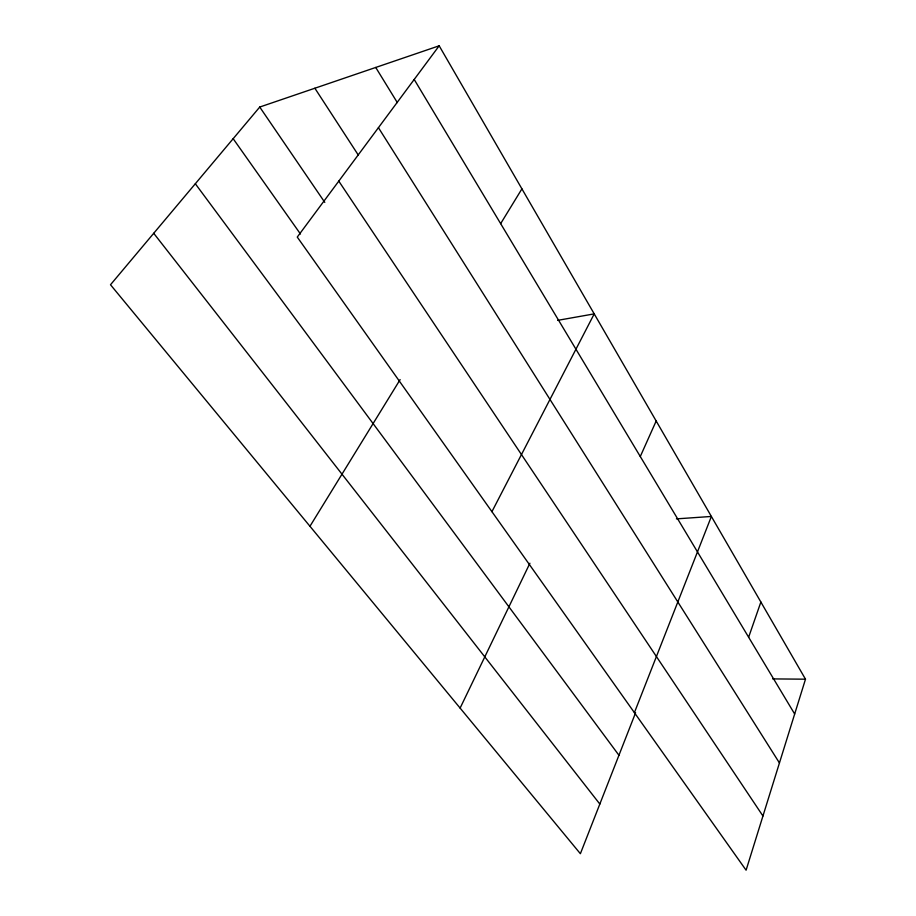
<?xml version="1.0" encoding="UTF-8"?>
<svg xmlns="http://www.w3.org/2000/svg" width="916" height="916" viewBox="0 0 916 916"><rect width="100%" height="100%" fill="white"/><g stroke="black" fill="none" stroke-linecap="round" stroke-linejoin="round"><path stroke-width="1.37" d="M805.496 679.191L746.093 870.2L297.265 237.084L439.176 45.8L805.496 679.191L772.703 678.905M748.635 637.227L760.875 602.03M634.399 712.648L711.377 516.452L676.432 518.88M635.601 712.74L580.378 853.712L110.504 284.75L259.743 107.046L439.176 45.8M640.284 456.523L656.177 421.017M460.118 708.091L529.906 563.237M491.926 511.666L594.221 313.879L557.649 320.36M500.651 223.641L521.914 188.868M309.963 526.276L400.132 379.602M153.716 233.294L599.831 804.053M195.326 183.75L618.941 755.265M233.156 138.694L300.471 234.015M259.743 107.046L324.802 202.39M338.783 181.128L762.948 815.996M314.864 88.234L358.248 154.987M378.434 127.679L779.447 762.959M375.732 67.452L397.326 102.603M414.204 79.463L794.664 713.999"/></g></svg>
